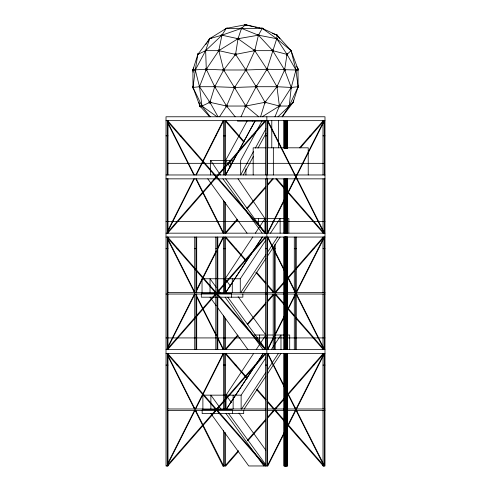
<?xml version="1.0" encoding="UTF-8"?>
<svg xmlns="http://www.w3.org/2000/svg" width="491" height="491" viewBox="0 0 491 491"><rect width="100%" height="100%" fill="white"/><g stroke="black" fill="none" stroke-linecap="round" stroke-linejoin="round"><path stroke-width="0.74" d="M297.994 86.711C298.098 89.552 298.252 83.795 298.098 86.711L298.006 69.243L291.089 50.659L277.084 35.192L262.243 28.374L245.5 24.765L226.277 28.374L209.645 38.709L197.842 54.384L192.902 69.986L192.994 87.453L199.911 106.038L209.632 116.772M272.284 33.296L277.084 35.192L276.734 38.709L267.006 69.243L256.179 86.711L245.831 106.038L241.032 116.772M211.731 37.832L209.645 38.709C208.055 40.845 211.198 36.53 209.675 38.746L205.643 50.659L195.295 69.986L192.994 87.453L201.979 106.038L210.265 116.772M297.81 70.759L298.006 69.243L296.674 66.488M195.412 69.237L197.842 54.384L205.643 50.659L221.914 35.192L241.492 28.374L262.243 28.374L276.734 38.709L291.089 50.659L287.02 54.384L284.608 69.986L276.93 86.711L265.023 102.306L260.561 116.772M218.041 116.772L209.909 102.306L214.72 86.711L223.675 69.986L235.57 54.384L238.031 38.709L241.492 28.374L245.5 24.765L253.393 26.747M293.52 100.078L293.158 102.306L282.264 116.772M240.725 28.374L226.277 28.374L221.914 35.192L218.808 50.659L206.288 69.243L199.506 86.711L201.979 106.038L217.028 116.772M262.243 28.374L258.438 35.192L254.774 50.659L245.899 69.986L234.557 87.453L226.596 106.038L219.52 116.772M274.966 116.772L279.41 106.038L291.243 87.453L295.956 69.986L291.089 50.659C289.199 48.456 293.121 52.85 290.985 50.659M193.196 72.257L192.902 69.986L193.853 67.911M167.732 230.715L193.859 178.847M195.811 174.968L223.172 120.651M167.67 231.801L194.344 178.847M196.302 174.968L223.417 121.136M167.069 348.426L194.467 294.035M196.811 289.389L216.285 250.723M217.654 248.004L223.172 237.049M167.327 348.88L194.958 294.035M196.707 290.555L216.439 251.392M223.417 237.534L217.795 248.691L215.807 248.691M267.583 232.685L324.017 120.651M267.828 233.17L324.263 121.136M167.769 463.43L194.596 410.188M223.172 353.446L195.08 409.224L167.67 354.815M167.664 464.603L195.08 410.188L223.172 466.45M195.663 409.028L223.417 353.931M267.583 349.083L324.017 237.049M267.828 349.567L324.263 237.534M267.583 465.48L324.017 353.446M324.263 353.931L267.828 465.965L248.765 465.965L210.878 413.588M261.93 121.136L240.664 160.422L240.664 174.968L253.491 151.498M247.065 121.136L225.59 160.422L225.59 174.968L254.866 121.32M225.59 174.968L254.921 121.32M255.326 148.147L265.956 128.697M243.284 174.968L253.552 156.193M257.953 148.147L266.018 133.392M205.723 44.663L206.527 43.441M207.331 42.226L209.645 38.709L221.195 35.401M282.153 116.772L289.224 106.038L298.098 86.711L295.956 69.986L287.02 54.384L276.734 38.709L259.168 35.334M262.378 237.049L225.578 292.667L262.433 237.049M263.231 353.446L226.431 409.064L263.286 353.446M225.154 292.544L225.154 278.759L252.834 236.975M255.351 233.176L264.993 218.618L238.012 178.767M240.283 292.544L240.283 278.759L265.87 240.142M270.486 233.176L280.134 218.618L280.134 233.17M240.7 292.673L265.87 254.694M267.546 252.159L277.618 236.969M243.272 292.673L265.944 258.456M267.196 256.566L280.134 237.049M226.007 408.942L226.007 395.157L253.681 353.373M256.198 349.58L265.846 335.015L238.123 296.687M241.13 408.942L241.13 395.157L265.883 357.804M267.141 355.907L268.816 353.373M271.333 349.58L280.981 335.015L280.981 349.567M241.554 409.064L265.705 372.626M267.399 370.067L278.409 353.446M244.125 409.071L265.962 376.112M267.214 374.228L280.981 353.446M167.271 232.685L265.177 120.651M167.695 233.17L265.594 121.136M225.406 232.685L237.165 219.219M246.746 208.264L265.895 186.347M267.411 184.616L272.45 178.847M299.528 147.865L323.305 120.651M225.823 233.17L237.509 219.796M247.083 208.841L265.729 187.501M267.245 185.77L273.291 178.847M300.369 147.865L323.231 121.7M167.271 349.083L265.177 237.049M167.695 349.567L265.594 237.534M225.406 349.083L237.675 335.046M247.249 324.085L265.895 302.744M267.411 301.014L273.156 294.44M274.776 292.581L283.902 282.141M287.431 278.102L294.483 270.025M295.999 268.301L323.305 237.049M225.823 349.567L238.012 335.623M247.587 324.661L265.729 303.898M267.245 302.168L273.291 295.251L272.45 295.251M284.24 282.718L275.193 293.072L275.193 244.322M287.266 279.256L294.324 271.179M295.834 269.449L323.238 238.092M167.271 465.48L265.177 353.446M167.695 465.965L265.594 353.931M225.406 465.48L238.417 450.591M247.427 440.28L265.944 419.093M267.442 417.375L273.72 410.194M283.902 398.539L274.567 409.224L267.552 401.196M287.431 394.5L323.305 353.446M238.313 451.671L225.823 465.965L223.172 465.965M247.808 440.808L265.797 420.222M267.294 418.51L274.567 410.188L284.111 421.112M275.408 409.224L284.24 399.115M287.266 395.654L323.238 354.49M277.974 116.772L293.158 102.306L298.098 86.711L291.243 87.453L276.93 86.711L256.179 86.711L234.557 87.453L214.72 86.711L199.506 86.711L192.994 87.453C192.853 84.783 193.012 90.062 193.08 87.459M197.842 54.384L198.91 53.372M224.583 29.767L226.277 28.374M262.139 116.772L279.41 106.038L289.224 106.038L291.243 87.453L284.608 69.986L272.732 50.659L258.438 35.192L241.492 28.374M209.246 102.619L201.979 106.038L199.911 106.038L198.978 102.318M244.137 25.391L245.5 24.765M298.006 69.243L295.956 69.986L267.006 69.243L245.899 69.986L223.675 69.986L206.288 69.243L192.902 69.986M235.152 116.772L226.596 106.038L214.72 86.711L206.288 69.243L205.643 50.659L218.808 50.659L235.57 54.384L254.774 50.659L272.732 50.659L287.02 54.384M221.914 35.192L238.031 38.709L254.774 50.659L267.006 69.243L276.93 86.711L279.41 106.038L265.023 102.306L245.831 106.038L226.596 106.038L209.909 102.306L199.506 86.711L195.295 69.986M258.438 35.192L238.031 38.709L218.808 50.659L223.675 69.986L245.831 106.038L258.732 116.772M274.469 337.961L275.193 337.925M166.013 120.651L324.987 120.651M265.76 121.136L237.509 121.136L237.509 120.651M166.013 135.835L168.002 135.835M174.145 135.835L174.63 135.835M180.117 135.835L180.958 135.835M215.524 135.835L216.015 135.835M223.417 135.835L225.406 135.835M238.245 135.835L239.092 135.835M251.908 135.835L252.755 135.835M265.594 135.835L267.583 135.835M274.985 135.835L275.476 135.835M310.042 135.835L310.883 135.835M316.37 135.835L316.855 135.835M322.998 135.835L324.987 135.835M266.073 147.809L253.178 147.809L253.178 174.968M267.374 147.809L308.225 147.809L308.225 174.968M210.578 174.968L210.578 160.422L233.876 160.422M167.271 163.331L265.594 163.331M267.583 163.331L324.263 163.331M166.013 174.968L324.987 174.968M166.013 178.847L324.987 178.847M254.228 218.618L266.153 218.618M267.669 218.618L288.849 218.618L288.849 233.17M166.013 221.527L324.987 221.527M166.013 233.17L324.987 233.17M166.013 237.049L324.987 237.049M166.013 248.691L168.002 248.691M172.359 248.691L172.844 248.691M177.024 248.691L177.865 248.691M194.712 248.691L196.701 248.691M223.417 248.691L225.406 248.691M235.152 248.691L235.993 248.691M255.007 248.691L255.848 248.691M265.594 248.691L267.583 248.691M273.205 248.691L275.193 248.691M294.299 248.691L296.288 248.691M313.135 248.691L313.976 248.691M318.156 248.691L318.641 248.691M322.998 248.691L324.987 248.691M216.531 278.759L202.034 278.759L202.034 292.581M217.789 278.759L240.283 278.759M193.859 291.366L194.344 291.366M217.709 291.366L218.55 291.366M275.838 291.366L276.685 291.366M167.271 292.581L266.858 292.581M267.079 292.581L324.987 292.581M166.013 294.035L266.858 294.035M267.079 294.035L324.987 294.035M214.315 295.251L215.162 295.251M254.35 335.015L265.545 335.015M267.067 335.015L273.174 335.015M275.193 335.015L289.702 335.015L289.702 349.567M166.013 337.925L324.987 337.925M166.013 349.567L324.987 349.567M166.013 353.446L324.987 353.446M166.013 365.089L168.002 365.089M172.359 365.089L172.844 365.089M177.024 365.089L177.865 365.089M217.31 365.089L217.795 365.089M223.417 365.089L225.406 365.089M235.152 365.089L235.993 365.089M255.007 365.089L255.848 365.089M265.594 365.089L267.583 365.089M273.205 365.089L273.69 365.089M313.135 365.089L313.976 365.089M318.156 365.089L318.641 365.089M322.998 365.089L324.987 365.089M241.13 395.157L202.887 395.157L202.887 408.942M193.859 407.763L194.344 407.763M217.709 407.763L218.55 407.763M275.838 407.763L276.685 407.763M294.698 407.763L295.189 407.763M167.271 408.978L265.834 408.978M267.086 408.978L324.987 408.978M202.157 409.709L232.415 409.709L232.415 413.588M167.271 410.433L265.834 410.433M267.086 410.433L324.987 410.433M195.811 411.648L196.302 411.648M214.315 411.648L215.162 411.648M272.45 411.648L273.291 411.648M296.656 411.648L297.141 411.648M254.829 27.109L256.983 27.656M259.518 28.196L258.99 28.005L259.524 28.275M199.911 106.038L201.083 107.013M225.823 120.651L244.095 141.561M276.685 178.847L284.24 187.501M287.266 190.962L323.238 232.126M225.406 121.136L243.757 142.132M275.838 178.847L283.902 188.078M287.935 192.693L323.305 233.17M167.695 120.651L265.594 232.685M167.271 121.136L265.177 233.17M225.823 237.049L246.476 260.684M256.462 272.112L265.95 282.963M267.448 284.676L273.438 291.531M275.623 294.035L284.203 303.855M287.229 307.317L294.293 315.406M295.809 317.137L323.238 348.524M225.406 237.534L246.255 261.396M255.842 272.37L265.938 283.915M267.454 285.652L273.002 292.004M274.776 294.035L284.179 304.794M287.677 308.796L294.164 316.222M295.662 317.935L323.305 349.567M167.695 237.049L265.594 349.083M167.271 237.534L265.177 349.567M225.823 353.446L247.016 377.696M257.032 389.16L266.048 399.478M275.488 410.28L284.031 420.057M287.548 424.083L323.225 464.903M225.406 353.931L247.151 378.813M256.646 389.682L265.643 399.981M267.147 401.699L273.64 409.132M287.628 425.138L323.305 465.965M167.695 353.446L265.594 465.48M167.271 353.931L265.177 465.965M277.084 35.192L279.882 38.82M225.707 178.847L264.993 233.17L264.993 218.618M222.902 178.847L262.188 233.17M207.773 178.847L247.059 233.17M225.154 278.759L230.518 286.179M265.398 348.948L227.781 297.19M225.154 297.19L263.041 349.567M216.285 287.413L210.025 278.759L210.025 292.544M217.63 289.267L220.312 292.98M210.025 297.19L216.267 305.813M217.605 307.661L247.912 349.567M226.007 395.157L231.371 402.577M238.976 413.084L265.803 450.179M265.803 464.725L228.628 413.588M226.007 413.588L263.888 465.965M221.165 409.377L210.878 395.157L210.878 408.942M225.59 160.422L230.297 167.376M210.578 160.422L220.404 174.968M235.57 54.384L245.899 69.986L256.179 86.711L265.023 102.306M295.748 69.163L296.245 70.913L295.754 69.163M267.828 120.651L324.263 232.685M267.583 121.136L324.017 233.17M267.828 237.049L324.263 349.083M267.583 237.534L324.017 349.567M167.646 121.971L194.344 174.968M196.302 178.847L223.417 232.685M167.75 123.137L193.859 174.968M195.811 178.847L223.172 233.17M267.828 353.446L324.263 465.48M267.583 353.931L324.017 465.965M167.67 238.417L194.958 292.581M196.639 295.926L216.433 335.218M217.795 337.925L223.417 349.083M167.732 239.504L194.712 293.072L194.712 237.049M196.492 296.601L216.285 335.893M217.654 338.612L223.172 349.567M195.645 410.353L223.417 465.48M167.732 355.901L194.51 409.058M324.263 120.651L324.263 174.968M324.263 178.847L324.263 233.17M324.263 237.049L324.263 349.567M324.263 353.446L324.263 465.965M323.729 465.48L323.729 465.965M322.998 120.651L322.998 174.968M322.998 178.847L322.998 233.17M322.998 237.049L322.998 292.581M322.998 294.035L322.998 349.567M322.998 353.446L322.998 408.978M322.998 410.433L322.998 465.965L324.987 465.965L324.987 116.772L166.013 116.772L166.013 465.965L168.002 465.965L168.002 410.501M296.288 237.049L296.288 349.567M295.557 237.049L295.557 349.567M294.299 237.049L294.299 292.581M294.299 294.035L294.299 349.567M287.64 120.651L287.64 148.214M287.64 178.841L287.64 233.2M287.64 237.03L287.64 349.586M287.64 353.41L287.64 465.965L283.829 465.965L283.829 353.41M287.401 120.651L287.401 148.214M287.401 178.841L287.401 233.2M287.401 237.03L287.401 349.586M287.401 353.41L287.401 465.965M286.977 120.651L286.977 148.214M286.977 178.841L286.977 233.2M286.977 237.03L286.977 349.586M286.977 353.41L286.977 465.965M286.769 120.651L286.769 148.214M286.769 178.841L286.769 233.2M286.769 237.03L286.769 349.586M286.769 353.41L286.769 465.965M286.345 120.651L286.345 148.214M286.345 178.841L286.345 233.2M286.345 237.03L286.345 349.586M286.345 353.41L286.345 465.965M286.136 120.651L286.136 148.214M286.136 178.841L286.136 233.2M286.136 237.03L286.136 349.586M286.136 353.41L286.136 465.965M285.958 120.651L285.958 148.214M285.958 178.841L285.958 233.2M285.958 237.03L285.958 349.586M285.958 353.41L285.958 465.965M285.719 120.651L285.75 148.214M285.75 178.841L285.719 233.2M285.75 237.03L285.719 349.586M285.75 353.41L285.719 465.965M285.51 120.651L285.51 148.214M285.51 178.841L285.51 233.2M285.51 237.03L285.51 349.586M285.51 353.41L285.51 465.965M285.332 120.651L285.332 148.214M285.332 178.841L285.332 233.2M285.332 237.03L285.332 349.586M285.332 353.41L285.332 465.965M285.118 120.651L285.087 148.214M285.118 178.841L285.087 233.2M285.118 237.03L285.087 349.586M285.087 353.41L285.118 465.965M284.878 120.651L284.878 148.214M284.878 178.841L284.878 233.2M284.878 237.03L284.878 349.586M284.878 353.41L284.878 465.965M284.455 120.651L284.455 148.214M284.455 178.841L284.455 233.2M284.455 237.03L284.455 349.586M284.455 353.41L284.455 465.965M284.246 120.651L284.246 148.214M284.246 178.841L284.246 233.2M284.246 237.03L284.246 349.586M284.246 353.41L284.246 465.965M283.829 120.651L283.829 148.214M283.829 178.841L283.829 233.2M283.829 237.03L283.829 349.586M278.507 120.651L278.507 147.809M275.193 294.035L275.193 349.567M274.469 245.052L274.469 292.581M274.469 294.035L274.469 349.567M273.352 147.809L273.352 174.968M273.211 247.231L273.211 292.581M273.211 294.035L273.211 349.567M271.781 120.651L271.781 147.809M267.791 121.406L267.791 147.809M267.583 120.651L267.583 174.968M267.583 178.847L267.583 233.17M267.583 237.049L267.583 349.567M267.583 353.446L267.583 465.965M266.858 116.772L266.858 465.965M265.846 335.015L265.846 348.8M265.594 120.651L265.594 174.968M265.594 178.847L265.594 233.17M265.594 237.049L265.594 349.567M265.594 353.446L265.594 465.965M259.438 335.015L259.438 340.84M258.585 218.618L258.585 225.166M252.638 120.651L252.638 121.136M245.93 168.843L245.93 174.968M243.702 410.353L243.702 413.588L202.157 413.588L202.157 410.433M242.855 293.956L242.855 297.19L201.31 297.19L201.31 293.305L231.562 293.305L231.562 297.19M233.133 395.157L233.133 408.942M232.286 278.759L232.286 292.581M230.807 160.422L230.807 166.547M225.406 120.651L225.406 174.968M225.406 202.476L225.406 233.17M225.406 237.049L225.406 292.581M225.406 318.254L225.406 349.567M225.406 353.446L225.406 408.978M225.406 432.608L225.406 465.965M224.675 120.651L224.675 174.968M224.675 201.715L224.675 233.17M224.675 237.049L224.675 292.581M224.675 316.855L224.675 349.567M224.675 353.446L224.675 408.978M224.675 432.491L224.675 465.965M223.417 120.651L223.417 174.968M223.417 200.187L223.417 233.17M223.417 237.049L223.417 292.581M223.417 315.222L223.417 349.567M223.417 353.446L223.417 408.978M223.417 430.355L223.417 465.965M217.789 237.049L217.789 292.581M217.789 297.061L217.789 349.567M217.065 237.049L217.065 349.567M215.807 237.049L215.807 349.567M196.701 237.049L196.701 292.581M196.701 294.035L196.701 349.567M195.977 237.049L195.977 292.581M195.977 294.035L195.977 349.567M194.712 294.035L194.712 349.567M168.002 120.651L168.002 174.968M168.002 178.847L168.002 233.17M168.002 237.049L168.002 292.581M168.002 294.035L168.002 349.641M168.002 353.446L168.002 408.978M167.271 120.651L167.271 174.968M167.271 178.847L167.271 233.17M167.271 237.049L167.271 349.567M167.271 353.446L167.271 465.965M166.737 465.48L166.737 465.965M297.896 68.605C297.957 71.784 298.313 68.39 297.896 68.605M246.752 69.943L246.746 70.158A0.872 0.816 33.7 0 1 245.432 70.649A0.872 0.816 33.7 0 1 245.457 69.249A0.872 0.816 33.7 0 1 246.752 69.943M290.967 87.404C291.323 90.221 291.783 84.796 290.967 87.404M192.681 70.667L193.123 69.127L192.681 70.667M199.229 86.207C199.285 89.638 200.34 85.078 199.229 86.207M197.627 54.998L198.069 53.55L197.627 54.998M222.975 69.771L222.945 70.004A0.908 0.73 -83.4 0 0 223.141 70.636L223.295 70.778A0.908 0.73 -83.4 0 0 224.326 70.348A0.908 0.73 -83.4 0 0 223.939 69.127A0.908 0.73 -83.4 0 0 222.975 69.771M205.048 51.26L206.22 49.898L205.048 51.26M292.82 102.987L293.471 101.477L292.82 102.987M207.049 69.256L206.625 70.066A0.951 0.761 -83.4 0 1 205.551 69.556A0.951 0.761 -83.4 0 1 206.202 68.304A0.951 0.761 -83.4 0 1 207.049 69.256M218.237 50.61L218.182 50.819A0.878 0.54 -59.9 0 0 218.268 51.328L218.378 51.42A0.878 0.54 -59.9 0 0 219.317 50.843A0.878 0.54 -59.9 0 0 219.152 49.861A0.878 0.54 -59.9 0 0 218.237 50.61M288.751 106.038L288.683 106.252A0.951 0.436 -63.6 0 0 289.027 106.885A0.951 0.436 -63.6 0 0 289.77 105.817A0.951 0.436 -63.6 0 0 289.426 105.191L289.279 105.277A0.951 0.436 -63.6 0 0 288.751 106.025M265.791 102.324L265.699 102.558A0.97 0.718 -56.4 0 1 264.348 102.987A0.97 0.718 -56.4 0 1 264.913 101.484A0.97 0.718 -56.4 0 1 265.791 102.324M279.913 105.976L279.821 106.203A0.97 0.448 -63.6 0 1 278.851 106.762A0.97 0.448 -63.6 0 1 279.459 105.258A0.97 0.448 -63.6 0 1 279.913 105.976M225.387 28.564L227.21 28.11L225.387 28.564M199.53 105.148L200.291 106.928L199.567 105.178M234.808 54.139L234.71 54.329A0.939 0.7 -26.1 0 0 235.299 55.139A0.939 0.7 -26.1 0 0 236.423 54.44A0.939 0.7 -26.1 0 0 235.84 53.636L235.606 53.648A0.939 0.7 -26.1 0 0 234.808 54.139M222.73 35.26L222.583 35.395A0.97 0.466 -15.6 0 1 221.03 35.542A0.97 0.466 -15.6 0 1 221.993 34.695A0.97 0.466 -15.6 0 1 222.73 35.26M195.473 70.71L195.375 70.802A0.853 0.43 -85.4 0 1 194.872 69.869A0.853 0.43 -85.4 0 1 195.571 69.268A0.853 0.43 -85.4 0 1 195.479 70.704M257.72 34.849L257.585 34.953A0.945 0.509 1.3 0 0 257.542 35.346L257.652 35.462A0.945 0.509 1.3 0 0 259.033 35.598A0.945 0.509 1.3 0 0 259.119 34.849A0.945 0.509 1.3 0 0 257.72 34.849M242.296 28.619L242.155 28.717A0.908 0.485 1.3 0 1 241.523 28.859L241.29 28.846A0.908 0.485 1.3 0 1 240.633 28.208A0.908 0.485 1.3 0 1 241.848 27.932A0.908 0.485 1.3 0 1 242.296 28.619M201.605 105.148L202.353 106.928L201.654 105.197M235.134 88.073L234.944 88.196A0.872 0.835 -0.4 0 1 233.747 87.754A0.872 0.835 -0.4 0 1 234.311 86.655A0.872 0.835 -0.4 0 1 235.41 87.288L235.428 87.502A0.872 0.835 -0.4 0 1 235.134 88.073M284.191 69.108L284.056 69.194A0.97 0.62 61 0 0 284.43 70.71A0.97 0.62 61 0 0 285.314 70.158A0.97 0.62 61 0 0 284.191 69.108M256.689 87.355L256.486 87.472A0.896 0.816 -24.8 0 1 255.811 87.484L255.615 87.386A0.896 0.816 -24.8 0 1 255.553 86.164A0.896 0.816 -24.8 0 1 256.854 86.128A0.896 0.816 -24.8 0 1 256.689 87.355M273.254 51.438L273.119 51.518A0.945 0.601 61 0 1 272.118 50.763A0.945 0.601 61 0 1 272.45 49.775A0.945 0.601 61 0 1 273.395 50.702L273.426 50.929A0.945 0.601 61 0 1 273.254 51.438M255.369 51.377L255.185 51.475A0.939 0.786 43.4 0 1 253.976 50.849A0.939 0.786 43.4 0 1 254.504 49.806A0.939 0.786 43.4 0 1 255.621 50.61L255.639 50.837A0.939 0.786 43.4 0 1 255.369 51.377M277.034 87.515L276.869 87.594A0.951 0.608 -67.3 0 1 276.353 86.514A0.951 0.608 -67.3 0 1 277.483 85.986A0.951 0.608 -67.3 0 1 277.041 87.515M226.234 105.166L226.063 105.246A0.957 0.73 54.7 0 0 225.786 105.761L225.799 105.988A0.957 0.73 54.7 0 0 226.824 106.928A0.957 0.73 54.7 0 0 227.358 105.933A0.957 0.73 54.7 0 0 226.234 105.166M244.573 24.55L246.445 24.98L244.573 24.55M276.194 38.206L276.04 38.212A0.945 0.35 24.6 0 0 276.562 39.016A0.945 0.35 24.6 0 0 277.581 38.949A0.945 0.35 24.6 0 0 276.194 38.206M238.196 38.2L237.957 38.194A0.97 0.522 1.3 0 0 237.184 38.955A0.97 0.522 1.3 0 0 238.816 39.028A0.97 0.522 1.3 0 0 238.209 38.2M262.255 28.693L262.028 28.65A0.884 0.313 9.8 0 1 261.494 28.423L261.402 28.331A0.884 0.313 9.8 0 1 262.084 28.036A0.884 0.313 9.8 0 1 263.115 28.472A0.884 0.313 9.8 0 1 262.255 28.693M276.488 34.462L277.71 35.935L276.488 34.462M287.02 55.152L286.848 55.047A0.89 0.565 61 0 1 286.388 54.292L286.363 54.084A0.89 0.565 61 0 1 287.02 53.617A0.89 0.565 61 0 1 287.677 54.685A0.89 0.565 61 0 1 287.02 55.152M214.524 87.453L214.107 86.674A0.908 0.589 72 0 1 214.696 85.851A0.908 0.589 72 0 1 215.34 87.042A0.908 0.589 72 0 1 214.524 87.453M246.789 105.933L246.746 105.706A0.97 0.884 -24.8 0 0 245.187 105.418A0.97 0.884 -24.8 0 0 245.463 106.891A0.97 0.884 -24.8 0 0 246.789 105.933M210.878 102.607L210.854 102.331A1.142 0.872 54.7 0 0 209.307 101.336A1.142 0.872 54.7 0 0 209.473 103.104A1.142 0.872 54.7 0 0 210.878 102.607M267.81 69.483L267.791 69.243A0.97 0.749 62.3 0 0 266.527 68.402A0.97 0.749 62.3 0 0 266.631 69.949A0.97 0.749 62.3 0 0 267.81 69.483"/></g></svg>
